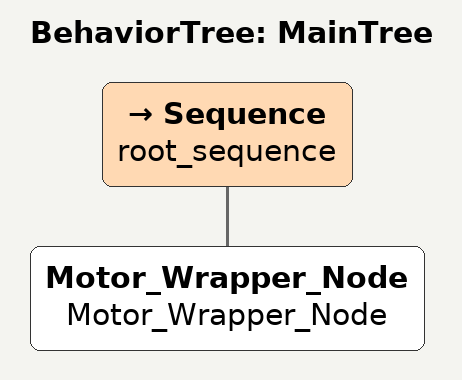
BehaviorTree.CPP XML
<root main_tree_to_execute = "MainTree" >
     <BehaviorTree ID="MainTree">
        <Sequence name="root_sequence">
            <Motor_Wrapper_Node name="Motor_Wrapper_Node"/>
        </Sequence>
     </BehaviorTree>
 </root>
